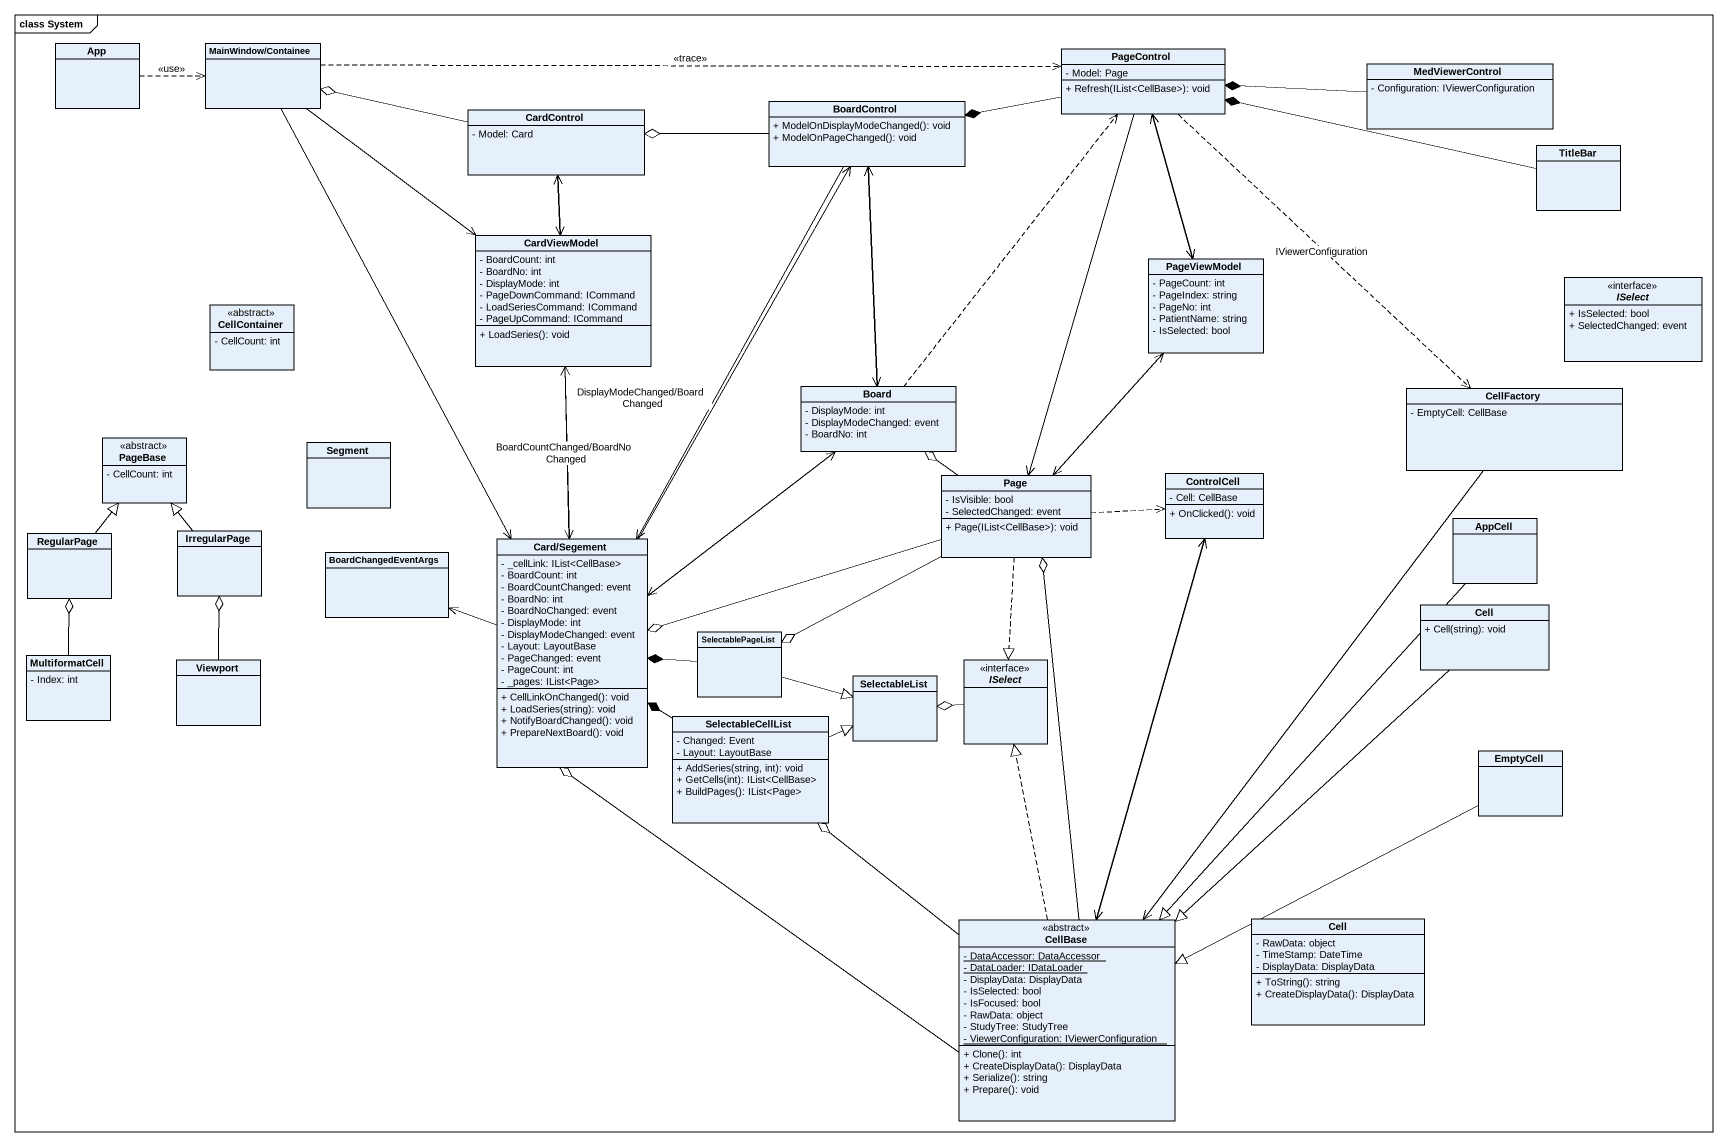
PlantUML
@startuml
mainframe class System
hide circle
hide empty members
skinparam classAttributeIconSize 0
class App
class "MainWindow/Containee" as MainWindow_Containee
class PageControl {
  - Model: Page
  + Refresh(IList<CellBase>): void
}
class MedViewerControl {
  - Configuration: IViewerConfiguration
}
class CardControl {
  - Model: Card
}
class BoardControl {
  + ModelOnDisplayModeChanged(): void
  + ModelOnPageChanged(): void
}
class TitleBar
class CardViewModel {
  - BoardCount: int
  - BoardNo: int
  - DisplayMode: int
  - PageDownCommand: ICommand
  - LoadSeriesCommand: ICommand
  - PageUpCommand: ICommand
  + LoadSeries(): void
}
class PageViewModel {
  - PageCount: int
  - PageIndex: string
  - PageNo: int
  - PatientName: string
  - IsSelected: bool
}
class CellContainer <<abstract>> {
  - CellCount: int
}
interface ISelect <<interface>> {
  + IsSelected: bool
  + SelectedChanged: event
}
class Board {
  - DisplayMode: int
  - DisplayModeChanged: event
  - BoardNo: int
}
class CellFactory {
  - EmptyCell: CellBase
}
class PageBase <<abstract>> {
  - CellCount: int
}
class Segment
class ControlCell {
  - Cell: CellBase
  + OnClicked(): void
}
class "Page" as Page_ {
  - IsVisible: bool
  - SelectedChanged: event
  + Page(IList<CellBase>): void
}
class RegularPage
class IrregularPage
class BoardChangedEventArgs
class "Card/Segement" as Card_Segement {
  - _cellLink: IList<CellBase>
  - BoardCount: int
  - BoardCountChanged: event
  - BoardNo: int
  - BoardNoChanged: event
  - DisplayMode: int
  - DisplayModeChanged: event
  - Layout: LayoutBase
  - PageChanged: event
  - PageCount: int
  - _pages: IList<Page>
  + CellLinkOnChanged(): void
  + LoadSeries(string): void
  + NotifyBoardChanged(): void
  + PrepareNextBoard(): void
}
class AppCell
class SelectablePageList
class Cell {
  + Cell(string): void
}
class MultiformatCell {
  - Index: int
}
class Viewport
class SelectableList
interface "ISelect" as ISelect_2 <<interface>>
class SelectableCellList {
  - Changed: Event
  - Layout: LayoutBase
  + AddSeries(string, int): void
  + GetCells(int): IList<CellBase>
  + BuildPages(): IList<Page>
}
class EmptyCell
class CellBase <<abstract>> {
  {static} - DataAccessor: DataAccessor
  {static} - DataLoader: IDataLoader
  - DisplayData: DisplayData
  - IsSelected: bool
  - IsFocused: bool
  - RawData: object
  - StudyTree: StudyTree
  {static} - ViewerConfiguration: IViewerConfiguration
  + Clone(): int
  + CreateDisplayData(): DisplayData
  + Serialize(): string
  + Prepare(): void
}
class "Cell" as Cell_2 {
  - RawData: object
  - TimeStamp: DateTime
  - DisplayData: DisplayData
  + ToString(): string
  + CreateDisplayData(): DisplayData
}
App .right.> MainWindow_Containee : <<use>>
MainWindow_Containee .right.> PageControl : <<trace>>
MainWindow_Containee --> CardViewModel
MainWindow_Containee --> Card_Segement
PageControl -left-* BoardControl
PageControl --> PageViewModel
PageControl ..> CellFactory : IViewerConfiguration
PageControl --> Page_
MedViewerControl -left-* PageControl
CardControl -left-o MainWindow_Containee
CardControl --> CardViewModel
BoardControl -left-o CardControl
BoardControl --> Board
BoardControl --> Card_Segement : DisplayModeChanged/BoardChanged
TitleBar -left-* PageControl
CardViewModel -up-> CardControl
CardViewModel --> Card_Segement : BoardCountChanged/BoardNoChanged
PageViewModel -up-> PageControl
PageViewModel --> Page_
Board .up.> PageControl
Board -up-> BoardControl
Board --> Card_Segement
CellFactory --> CellBase
ControlCell --> CellBase
Page_ -up-> PageViewModel
Page_ -up-o Board
Page_ .right.> ControlCell
Page_ -left-o Card_Segement
Page_ -left-o SelectablePageList
Page_ ..|> ISelect_2
RegularPage -up-|> PageBase
IrregularPage -up-|> PageBase
Card_Segement -up-> BoardControl
Card_Segement -up-> CardViewModel
Card_Segement -up-> Board
Card_Segement -left-> BoardChangedEventArgs
AppCell --|> CellBase
SelectablePageList -left-* Card_Segement
SelectablePageList -right-|> SelectableList
Cell --|> CellBase
MultiformatCell -up-o RegularPage
Viewport -up-o IrregularPage
ISelect_2 -left-o SelectableList
SelectableCellList -up-* Card_Segement
SelectableCellList -right-|> SelectableList
EmptyCell -left-|> CellBase
CellBase -up-> ControlCell
CellBase -up-o Page_
CellBase -up-o Card_Segement
CellBase .up.|> ISelect_2
CellBase -up-o SelectableCellList
@enduml
